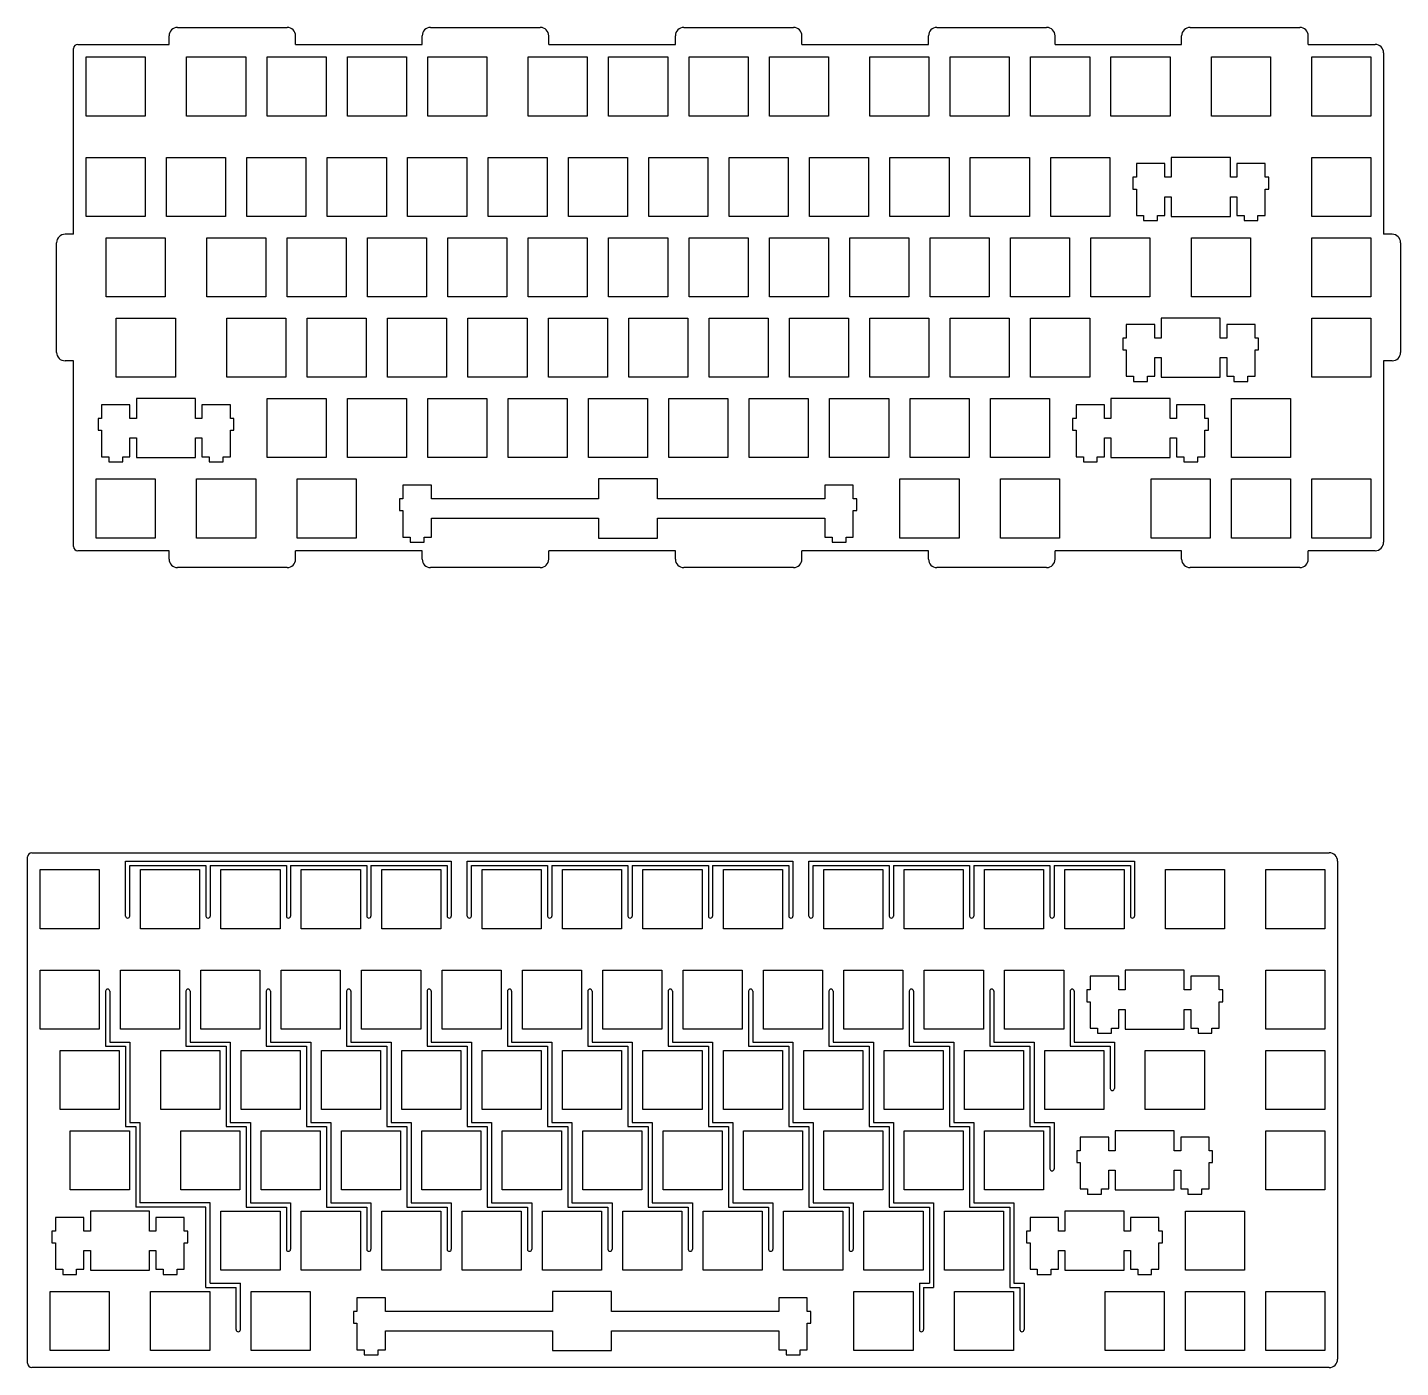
# Model space of a CAD drawing. Extents: x -11 to 315, y -411 to 109.
# Drawn here: x -10.7 to 314.7, y -411.2 to -93.6 of the extents above; entities that cross this region are included whole.
import ezdxf

# ---------------------------------------------------------------- set-up
doc = ezdxf.new("R2010")
doc.units = 0
doc.header["$MEASUREMENT"] = 0

msp = doc.modelspace()

# ---------------------------------------------------------------- linework, layer by layer
at = {"color": 0}
for p, q in [((24.86, -93.61), (50.86, -93.61)), ((84.86, -93.61), (110.86, -93.61)), ((144.86, -93.61), (170.86, -93.61)), ((204.86, -93.61), (230.86, -93.61)), ((264.86, -93.61), (290.86, -93.61)), ((1.22, -97.61), (22.86, -97.61)), ((52.86, -97.61), (82.86, -97.61)), ((112.86, -97.61), (142.86, -97.61)), ((172.86, -97.61), (202.86, -97.61)), ((232.86, -97.61), (262.86, -97.61)), ((292.86, -97.61), (308.73, -97.61)), ((0.22, -142.62), (0.22, -98.61)), ((3.22, -100.61), (17.22, -100.61)), ((3.22, -114.61), (3.22, -100.61)), ((17.22, -100.61), (17.22, -114.61)), ((27.04, -100.61), (41.03, -100.61)), ((27.04, -114.61), (27.04, -100.61)), ((41.03, -100.61), (41.03, -114.61)), ((46.09, -100.61), (60.08, -100.61)), ((46.09, -114.61), (46.09, -100.61)), ((60.08, -100.61), (60.08, -114.61)), ((65.14, -100.61), (79.13, -100.61)), ((65.14, -114.61), (65.14, -100.61)), ((79.13, -100.61), (79.13, -114.61)), ((84.19, -100.61), (98.18, -100.61)), ((84.19, -114.61), (84.19, -100.61)), ((98.18, -100.61), (98.18, -114.61)), ((108, -100.61), (122, -100.61)), ((108, -114.61), (108, -100.61)), ((122, -100.61), (122, -114.61)), ((127.05, -100.61), (141.05, -100.61)), ((127.05, -114.61), (127.05, -100.61)), ((141.05, -100.61), (141.05, -114.61)), ((146.1, -100.61), (160.1, -100.61)), ((146.1, -114.61), (146.1, -100.61)), ((160.1, -100.61), (160.1, -114.61)), ((165.15, -100.61), (179.15, -100.61)), ((165.15, -114.61), (165.15, -100.61)), ((179.15, -100.61), (179.15, -114.61)), ((188.96, -100.61), (202.96, -100.61)), ((188.96, -114.61), (188.96, -100.61)), ((202.96, -100.61), (202.96, -114.61)), ((208.01, -100.61), (222.01, -100.61)), ((208.01, -114.61), (208.01, -100.61)), ((222.01, -100.61), (222.01, -114.61)), ((227.06, -100.61), (241.06, -100.61)), ((227.06, -114.61), (227.06, -100.61)), ((241.06, -100.61), (241.06, -114.61)), ((246.11, -100.61), (260.11, -100.61)), ((246.11, -114.61), (246.11, -100.61)), ((260.11, -100.61), (260.11, -114.61)), ((269.92, -100.61), (283.92, -100.61)), ((269.92, -114.61), (269.92, -100.61)), ((283.92, -100.61), (283.92, -114.61)), ((293.73, -100.61), (307.73, -100.61)), ((293.73, -114.61), (293.73, -100.61)), ((307.73, -100.61), (307.73, -114.61)), ((310.73, -99.61), (310.73, -142.62)), ((17.22, -114.61), (3.22, -114.61)), ((41.03, -114.61), (27.04, -114.61)), ((60.08, -114.61), (46.09, -114.61)), ((79.13, -114.61), (65.14, -114.61)), ((98.18, -114.61), (84.19, -114.61)), ((122, -114.61), (108, -114.61)), ((141.05, -114.61), (127.05, -114.61)), ((160.1, -114.61), (146.1, -114.61)), ((179.15, -114.61), (165.15, -114.61)), ((202.96, -114.61), (188.96, -114.61)), ((222.01, -114.61), (208.01, -114.61)), ((241.06, -114.61), (227.06, -114.61)), ((260.11, -114.61), (246.11, -114.61)), ((283.92, -114.61), (269.92, -114.61)), ((307.73, -114.61), (293.73, -114.61)), ((3.22, -124.42), (17.22, -124.42)), ((3.22, -138.42), (3.22, -124.42)), ((17.22, -124.42), (17.22, -138.42)), ((22.27, -124.42), (36.27, -124.42)), ((22.27, -138.42), (22.27, -124.42)), ((36.27, -124.42), (36.27, -138.42)), ((41.32, -124.42), (55.32, -124.42)), ((41.32, -138.42), (41.32, -124.42)), ((55.32, -124.42), (55.32, -138.42)), ((60.37, -124.42), (74.37, -124.42)), ((60.37, -138.42), (60.37, -124.42)), ((74.37, -124.42), (74.37, -138.42)), ((79.42, -124.42), (93.42, -124.42)), ((79.42, -138.42), (79.42, -124.42)), ((93.42, -124.42), (93.42, -138.42)), ((98.47, -124.42), (112.47, -124.42)), ((98.47, -138.42), (98.47, -124.42)), ((112.47, -124.42), (112.47, -138.42)), ((117.52, -124.42), (131.52, -124.42)), ((117.52, -138.42), (117.52, -124.42)), ((131.52, -124.42), (131.52, -138.42)), ((136.57, -124.42), (150.57, -124.42)), ((136.57, -138.42), (136.57, -124.42)), ((150.57, -124.42), (150.57, -138.42)), ((155.62, -124.42), (169.62, -124.42)), ((155.62, -138.42), (155.62, -124.42)), ((169.62, -124.42), (169.62, -138.42)), ((174.67, -124.42), (188.67, -124.42)), ((174.67, -138.42), (174.67, -124.42)), ((188.67, -124.42), (188.67, -138.42)), ((193.72, -124.42), (207.72, -124.42)), ((193.72, -138.42), (193.72, -124.42)), ((207.72, -124.42), (207.72, -138.42)), ((212.77, -124.42), (226.77, -124.42)), ((212.77, -138.42), (212.77, -124.42)), ((226.77, -124.42), (226.77, -138.42)), ((231.82, -124.42), (245.82, -124.42)), ((231.82, -138.42), (231.82, -124.42)), ((245.82, -124.42), (245.82, -138.42)), ((258.87, -125.89), (252.12, -125.89)), ((252.12, -125.89), (252.12, -129.12)), ((258.87, -129.12), (258.87, -125.89)), ((260.4, -124.42), (260.4, -129.12)), ((274.4, -124.42), (260.4, -124.42)), ((274.4, -129.12), (274.4, -124.42)), ((282.67, -125.89), (275.92, -125.89)), ((275.92, -125.89), (275.92, -129.12)), ((282.67, -129.12), (282.67, -125.89)), ((293.73, -124.42), (307.73, -124.42)), ((293.73, -138.42), (293.73, -124.42)), ((307.73, -124.42), (307.73, -138.42)), ((252.12, -129.12), (251.3, -129.12)), ((251.3, -129.12), (251.3, -131.92)), ((260.4, -129.12), (258.87, -129.12)), ((275.92, -129.12), (274.4, -129.12)), ((283.5, -129.12), (282.67, -129.12)), ((283.5, -131.92), (283.5, -129.12)), ((251.3, -131.92), (252.12, -131.92)), ((252.12, -131.92), (252.12, -138.19)), ((282.67, -138.19), (282.67, -131.92)), ((282.67, -131.92), (283.5, -131.92)), ((258.87, -138.19), (258.87, -133.72)), ((258.87, -133.72), (260.4, -133.72)), ((260.4, -133.72), (260.4, -138.42)), ((274.4, -138.42), (274.4, -133.72)), ((274.4, -133.72), (275.92, -133.72)), ((275.92, -133.72), (275.92, -138.19)), ((17.22, -138.42), (3.22, -138.42)), ((36.27, -138.42), (22.27, -138.42)), ((55.32, -138.42), (41.32, -138.42)), ((74.37, -138.42), (60.37, -138.42)), ((93.42, -138.42), (79.42, -138.42)), ((112.47, -138.42), (98.47, -138.42)), ((131.52, -138.42), (117.52, -138.42)), ((150.57, -138.42), (136.57, -138.42)), ((169.62, -138.42), (155.62, -138.42)), ((188.67, -138.42), (174.67, -138.42)), ((207.72, -138.42), (193.72, -138.42)), ((226.77, -138.42), (212.77, -138.42)), ((245.82, -138.42), (231.82, -138.42)), ((252.12, -138.19), (253.85, -138.19)), ((253.85, -138.19), (253.85, -139.39)), ((253.85, -139.39), (257.15, -139.39)), ((257.15, -139.39), (257.15, -138.19)), ((257.15, -138.19), (258.87, -138.19)), ((260.4, -138.42), (274.4, -138.42)), ((275.92, -138.19), (277.65, -138.19)), ((277.65, -138.19), (277.65, -139.39)), ((277.65, -139.39), (280.95, -139.39)), ((280.95, -139.39), (280.95, -138.19)), ((280.95, -138.19), (282.67, -138.19)), ((307.73, -138.42), (293.73, -138.42)), ((-3.78, -170.62), (-3.78, -144.62)), ((7.99, -143.47), (21.98, -143.47)), ((7.99, -157.47), (7.99, -143.47)), ((21.98, -143.47), (21.98, -157.47)), ((31.8, -143.47), (45.8, -143.47)), ((31.8, -157.47), (31.8, -143.47)), ((45.8, -143.47), (45.8, -157.47)), ((50.85, -143.47), (64.85, -143.47)), ((50.85, -157.47), (50.85, -143.47)), ((64.85, -143.47), (64.85, -157.47)), ((69.9, -143.47), (83.9, -143.47)), ((69.9, -157.47), (69.9, -143.47)), ((83.9, -143.47), (83.9, -157.47)), ((88.95, -143.47), (102.95, -143.47)), ((88.95, -157.47), (88.95, -143.47)), ((102.95, -143.47), (102.95, -157.47)), ((108, -143.47), (122, -143.47)), ((108, -157.47), (108, -143.47)), ((122, -143.47), (122, -157.47)), ((127.05, -143.47), (141.05, -143.47)), ((127.05, -157.47), (127.05, -143.47)), ((141.05, -143.47), (141.05, -157.47)), ((146.1, -143.47), (160.1, -143.47)), ((146.1, -157.47), (146.1, -143.47)), ((160.1, -143.47), (160.1, -157.47)), ((165.15, -143.47), (179.15, -143.47)), ((165.15, -157.47), (165.15, -143.47)), ((179.15, -143.47), (179.15, -157.47)), ((184.2, -143.47), (198.2, -143.47)), ((184.2, -157.47), (184.2, -143.47)), ((198.2, -143.47), (198.2, -157.47)), ((203.25, -143.47), (217.25, -143.47)), ((203.25, -157.47), (203.25, -143.47)), ((217.25, -143.47), (217.25, -157.47)), ((222.3, -143.47), (236.3, -143.47)), ((222.3, -157.47), (222.3, -143.47)), ((236.3, -143.47), (236.3, -157.47)), ((241.35, -143.47), (255.35, -143.47)), ((241.35, -157.47), (241.35, -143.47)), ((255.35, -143.47), (255.35, -157.47)), ((265.16, -143.47), (279.16, -143.47)), ((265.16, -157.47), (265.16, -143.47)), ((279.16, -143.47), (279.16, -157.47)), ((293.73, -143.47), (307.73, -143.47)), ((293.73, -157.47), (293.73, -143.47)), ((307.73, -143.47), (307.73, -157.47)), ((314.73, -144.62), (314.73, -170.62)), ((21.98, -157.47), (7.99, -157.47)), ((45.8, -157.47), (31.8, -157.47)), ((64.85, -157.47), (50.85, -157.47)), ((83.9, -157.47), (69.9, -157.47)), ((102.95, -157.47), (88.95, -157.47)), ((122, -157.47), (108, -157.47)), ((141.05, -157.47), (127.05, -157.47)), ((160.1, -157.47), (146.1, -157.47)), ((179.15, -157.47), (165.15, -157.47)), ((198.2, -157.47), (184.2, -157.47)), ((217.25, -157.47), (203.25, -157.47)), ((236.3, -157.47), (222.3, -157.47)), ((255.35, -157.47), (241.35, -157.47)), ((279.16, -157.47), (265.16, -157.47)), ((307.73, -157.47), (293.73, -157.47)), ((10.36, -162.52), (24.37, -162.52)), ((10.36, -176.52), (10.36, -162.52)), ((24.37, -162.52), (24.37, -176.52)), ((36.56, -162.52), (50.56, -162.52)), ((36.56, -176.52), (36.56, -162.52)), ((50.56, -162.52), (50.56, -176.52)), ((55.61, -162.52), (69.61, -162.52)), ((55.61, -176.52), (55.61, -162.52)), ((69.61, -162.52), (69.61, -176.52)), ((74.66, -162.52), (88.66, -162.52)), ((74.66, -176.52), (74.66, -162.52)), ((88.66, -162.52), (88.66, -176.52)), ((93.71, -162.52), (107.71, -162.52)), ((93.71, -176.52), (93.71, -162.52)), ((107.71, -162.52), (107.71, -176.52)), ((112.76, -162.52), (126.76, -162.52)), ((112.76, -176.52), (112.76, -162.52)), ((126.76, -162.52), (126.76, -176.52)), ((131.81, -162.52), (145.81, -162.52)), ((131.81, -176.52), (131.81, -162.52)), ((145.81, -162.52), (145.81, -176.52)), ((150.86, -162.52), (164.86, -162.52)), ((150.86, -176.52), (150.86, -162.52)), ((164.86, -162.52), (164.86, -176.52)), ((169.91, -162.52), (183.91, -162.52)), ((169.91, -176.52), (169.91, -162.52)), ((183.91, -162.52), (183.91, -176.52)), ((188.96, -162.52), (202.96, -162.52)), ((188.96, -176.52), (188.96, -162.52)), ((202.96, -162.52), (202.96, -176.52)), ((208.01, -162.52), (222.01, -162.52)), ((208.01, -176.52), (208.01, -162.52)), ((222.01, -162.52), (222.01, -176.52)), ((227.06, -162.52), (241.06, -162.52)), ((227.06, -176.52), (227.06, -162.52)), ((241.06, -162.52), (241.06, -176.52)), ((258.01, -162.52), (258.01, -167.22)), ((272.02, -162.52), (258.01, -162.52)), ((272.02, -167.22), (272.02, -162.52)), ((293.73, -162.52), (307.73, -162.52)), ((293.73, -176.52), (293.73, -162.52)), ((307.73, -162.52), (307.73, -176.52)), ((256.49, -163.99), (249.74, -163.99)), ((249.74, -163.99), (249.74, -167.22)), ((256.49, -167.22), (256.49, -163.99)), ((280.29, -163.99), (273.54, -163.99)), ((273.54, -163.99), (273.54, -167.22)), ((280.29, -167.22), (280.29, -163.99)), ((249.74, -167.22), (248.92, -167.22)), ((248.92, -167.22), (248.92, -170.02)), ((258.01, -167.22), (256.49, -167.22)), ((273.54, -167.22), (272.02, -167.22)), ((281.11, -167.22), (280.29, -167.22)), ((281.11, -170.02), (281.11, -167.22)), ((248.92, -170.02), (249.74, -170.02)), ((249.74, -170.02), (249.74, -176.29)), ((256.49, -176.29), (256.49, -171.82)), ((256.49, -171.82), (258.01, -171.82)), ((258.01, -171.82), (258.01, -176.52)), ((272.02, -176.52), (272.02, -171.82)), ((272.02, -171.82), (273.54, -171.82)), ((273.54, -171.82), (273.54, -176.29)), ((280.29, -176.29), (280.29, -170.02)), ((280.29, -170.02), (281.11, -170.02)), ((0.22, -216.62), (0.22, -172.62)), ((310.73, -172.62), (310.73, -215.62)), ((24.37, -176.52), (10.36, -176.52)), ((50.56, -176.52), (36.56, -176.52)), ((69.61, -176.52), (55.61, -176.52)), ((88.66, -176.52), (74.66, -176.52)), ((107.71, -176.52), (93.71, -176.52)), ((126.76, -176.52), (112.76, -176.52)), ((145.81, -176.52), (131.81, -176.52)), ((164.86, -176.52), (150.86, -176.52)), ((183.91, -176.52), (169.91, -176.52)), ((202.96, -176.52), (188.96, -176.52)), ((222.01, -176.52), (208.01, -176.52)), ((241.06, -176.52), (227.06, -176.52)), ((249.74, -176.29), (251.46, -176.29)), ((251.46, -176.29), (251.46, -177.49)), ((251.46, -177.49), (254.76, -177.49)), ((254.76, -177.49), (254.76, -176.29)), ((254.76, -176.29), (256.49, -176.29)), ((258.01, -176.52), (272.02, -176.52)), ((273.54, -176.29), (275.26, -176.29)), ((275.26, -176.29), (275.26, -177.49)), ((275.26, -177.49), (278.57, -177.49)), ((278.57, -177.49), (278.57, -176.29)), ((278.57, -176.29), (280.29, -176.29)), ((307.73, -176.52), (293.73, -176.52)), ((15.13, -181.57), (15.13, -186.27)), ((29.13, -181.57), (15.13, -181.57)), ((29.13, -186.27), (29.13, -181.57)), ((46.09, -181.57), (60.08, -181.57)), ((46.09, -195.57), (46.09, -181.57)), ((60.08, -181.57), (60.08, -195.57)), ((65.14, -181.57), (79.13, -181.57)), ((65.14, -195.57), (65.14, -181.57)), ((79.13, -181.57), (79.13, -195.57)), ((84.19, -181.57), (98.18, -181.57)), ((84.19, -195.57), (84.19, -181.57)), ((98.18, -181.57), (98.18, -195.57)), ((103.23, -181.57), (117.23, -181.57)), ((103.23, -195.57), (103.23, -181.57)), ((117.23, -181.57), (117.23, -195.57)), ((122.28, -181.57), (136.28, -181.57)), ((122.28, -195.57), (122.28, -181.57)), ((136.28, -181.57), (136.28, -195.57)), ((141.33, -181.57), (155.33, -181.57)), ((141.33, -195.57), (141.33, -181.57)), ((155.33, -181.57), (155.33, -195.57)), ((160.38, -181.57), (174.38, -181.57)), ((160.38, -195.57), (160.38, -181.57)), ((174.38, -181.57), (174.38, -195.57)), ((179.43, -181.57), (193.43, -181.57)), ((179.43, -195.57), (179.43, -181.57)), ((193.43, -181.57), (193.43, -195.57)), ((198.48, -181.57), (212.48, -181.57)), ((198.48, -195.57), (198.48, -181.57)), ((212.48, -181.57), (212.48, -195.57)), ((217.53, -181.57), (231.53, -181.57)), ((217.53, -195.57), (217.53, -181.57)), ((231.53, -181.57), (231.53, -195.57)), ((246.11, -181.57), (246.11, -186.27)), ((260.11, -181.57), (246.11, -181.57)), ((260.11, -186.27), (260.11, -181.57)), ((274.68, -181.57), (288.68, -181.57)), ((274.68, -195.57), (274.68, -181.57)), ((288.68, -181.57), (288.68, -195.57)), ((13.6, -183.04), (6.85, -183.04)), ((6.85, -183.04), (6.85, -186.27)), ((13.6, -186.27), (13.6, -183.04)), ((37.4, -183.04), (30.65, -183.04)), ((30.65, -183.04), (30.65, -186.27)), ((37.4, -186.27), (37.4, -183.04)), ((244.58, -183.04), (237.83, -183.04)), ((237.83, -183.04), (237.83, -186.27)), ((244.58, -186.27), (244.58, -183.04)), ((268.38, -183.04), (261.63, -183.04)), ((261.63, -183.04), (261.63, -186.27)), ((268.38, -186.27), (268.38, -183.04)), ((6.85, -186.27), (6.03, -186.27)), ((6.03, -186.27), (6.03, -189.07)), ((15.13, -186.27), (13.6, -186.27)), ((30.65, -186.27), (29.13, -186.27)), ((38.23, -186.27), (37.4, -186.27)), ((38.23, -189.07), (38.23, -186.27)), ((237.83, -186.27), (237.01, -186.27)), ((237.01, -186.27), (237.01, -189.07)), ((246.11, -186.27), (244.58, -186.27)), ((261.63, -186.27), (260.11, -186.27)), ((269.21, -186.27), (268.38, -186.27)), ((269.21, -189.07), (269.21, -186.27)), ((6.03, -189.07), (6.85, -189.07)), ((6.85, -189.07), (6.85, -195.34)), ((13.6, -195.34), (13.6, -190.87)), ((13.6, -190.87), (15.13, -190.87)), ((15.13, -190.87), (15.13, -195.57)), ((29.13, -195.57), (29.13, -190.87)), ((29.13, -190.87), (30.65, -190.87)), ((30.65, -190.87), (30.65, -195.34)), ((37.4, -195.34), (37.4, -189.07)), ((37.4, -189.07), (38.23, -189.07)), ((237.01, -189.07), (237.83, -189.07)), ((237.83, -189.07), (237.83, -195.34)), ((244.58, -195.34), (244.58, -190.87)), ((244.58, -190.87), (246.11, -190.87)), ((246.11, -190.87), (246.11, -195.57)), ((260.11, -195.57), (260.11, -190.87)), ((260.11, -190.87), (261.63, -190.87)), ((261.63, -190.87), (261.63, -195.34)), ((268.38, -195.34), (268.38, -189.07)), ((268.38, -189.07), (269.21, -189.07)), ((6.85, -195.34), (8.58, -195.34)), ((8.58, -195.34), (8.58, -196.54)), ((8.58, -196.54), (11.88, -196.54)), ((11.88, -196.54), (11.88, -195.34)), ((11.88, -195.34), (13.6, -195.34)), ((15.13, -195.57), (29.13, -195.57)), ((30.65, -195.34), (32.38, -195.34)), ((32.38, -195.34), (32.38, -196.54)), ((32.38, -196.54), (35.68, -196.54)), ((35.68, -196.54), (35.68, -195.34)), ((35.68, -195.34), (37.4, -195.34)), ((60.08, -195.57), (46.09, -195.57)), ((79.13, -195.57), (65.14, -195.57)), ((98.18, -195.57), (84.19, -195.57)), ((117.23, -195.57), (103.23, -195.57)), ((136.28, -195.57), (122.28, -195.57)), ((155.33, -195.57), (141.33, -195.57)), ((174.38, -195.57), (160.38, -195.57)), ((193.43, -195.57), (179.43, -195.57)), ((212.48, -195.57), (198.48, -195.57)), ((231.53, -195.57), (217.53, -195.57)), ((237.83, -195.34), (239.56, -195.34)), ((239.56, -195.34), (239.56, -196.54)), ((239.56, -196.54), (242.86, -196.54)), ((242.86, -196.54), (242.86, -195.34)), ((242.86, -195.34), (244.58, -195.34)), ((246.11, -195.57), (260.11, -195.57)), ((261.63, -195.34), (263.36, -195.34)), ((263.36, -195.34), (263.36, -196.54)), ((263.36, -196.54), (266.66, -196.54)), ((266.66, -196.54), (266.66, -195.34)), ((266.66, -195.34), (268.38, -195.34)), ((288.68, -195.57), (274.68, -195.57)), ((5.6, -200.62), (19.6, -200.62)), ((5.6, -214.62), (5.6, -200.62)), ((19.6, -200.62), (19.6, -214.62)), ((29.41, -200.62), (43.42, -200.62)), ((29.41, -214.62), (29.41, -200.62)), ((43.42, -200.62), (43.42, -214.62)), ((53.23, -200.62), (67.23, -200.62)), ((53.23, -214.62), (53.23, -200.62)), ((67.23, -200.62), (67.23, -214.62)), ((124.66, -200.62), (124.66, -205.32)), ((138.67, -200.62), (124.66, -200.62)), ((138.67, -205.32), (138.67, -200.62)), ((196.1, -200.62), (210.1, -200.62)), ((196.1, -214.62), (196.1, -200.62)), ((210.1, -200.62), (210.1, -214.62)), ((219.91, -200.62), (233.92, -200.62)), ((219.91, -214.62), (219.91, -200.62)), ((233.92, -200.62), (233.92, -214.62)), ((255.63, -200.62), (269.63, -200.62)), ((255.63, -214.62), (255.63, -200.62)), ((269.63, -200.62), (269.63, -214.62)), ((274.68, -200.62), (288.68, -200.62)), ((274.68, -214.62), (274.68, -200.62)), ((288.68, -200.62), (288.68, -214.62)), ((293.73, -200.62), (307.73, -200.62)), ((293.73, -214.62), (293.73, -200.62)), ((307.73, -200.62), (307.73, -214.62)), ((85.04, -202.09), (78.29, -202.09)), ((78.29, -202.09), (78.29, -205.32)), ((85.04, -205.32), (85.04, -202.09)), ((185.04, -202.09), (178.29, -202.09)), ((178.29, -202.09), (178.29, -205.32)), ((185.04, -205.32), (185.04, -202.09)), ((78.29, -205.32), (77.47, -205.32)), ((77.47, -205.32), (77.47, -208.12)), ((77.47, -208.12), (78.29, -208.12)), ((78.29, -208.12), (78.29, -214.39)), ((124.66, -205.32), (85.04, -205.32)), ((178.29, -205.32), (138.67, -205.32)), ((185.86, -205.32), (185.04, -205.32)), ((185.04, -214.39), (185.04, -208.12)), ((185.04, -208.12), (185.86, -208.12)), ((185.86, -208.12), (185.86, -205.32)), ((85.04, -214.39), (85.04, -209.92)), ((85.04, -209.92), (124.66, -209.92)), ((124.66, -209.92), (124.66, -214.62)), ((138.67, -214.62), (138.67, -209.92)), ((138.67, -209.92), (178.29, -209.92)), ((178.29, -209.92), (178.29, -214.39)), ((19.6, -214.62), (5.6, -214.62)), ((43.42, -214.62), (29.41, -214.62)), ((67.23, -214.62), (53.23, -214.62)), ((78.29, -214.39), (80.01, -214.39)), ((80.01, -214.39), (80.01, -215.59)), ((83.32, -215.59), (83.32, -214.39)), ((83.32, -214.39), (85.04, -214.39)), ((124.66, -214.62), (138.67, -214.62)), ((178.29, -214.39), (180.01, -214.39)), ((180.01, -214.39), (180.01, -215.59)), ((183.32, -215.59), (183.32, -214.39)), ((183.32, -214.39), (185.04, -214.39)), ((210.1, -214.62), (196.1, -214.62)), ((233.92, -214.62), (219.91, -214.62)), ((269.63, -214.62), (255.63, -214.62)), ((288.68, -214.62), (274.68, -214.62)), ((307.73, -214.62), (293.73, -214.62)), ((22.86, -217.62), (1.22, -217.62)), ((82.86, -217.62), (52.86, -217.62)), ((80.01, -215.59), (83.32, -215.59)), ((142.86, -217.62), (112.86, -217.62)), ((202.86, -217.62), (172.86, -217.62)), ((180.01, -215.59), (183.32, -215.59)), ((262.86, -217.62), (232.86, -217.62)), ((308.73, -217.62), (292.86, -217.62)), ((50.86, -221.62), (24.86, -221.62)), ((110.86, -221.62), (84.86, -221.62)), ((170.86, -221.62), (144.86, -221.62)), ((230.86, -221.62), (204.86, -221.62)), ((290.86, -221.62), (264.86, -221.62)), ((-9.69, -289.22), (297.82, -289.22)), ((-10.69, -410.23), (-10.69, -290.22)), ((12.57, -291.22), (89.77, -291.22)), ((12.57, -304.22), (12.57, -291.22)), ((13.57, -292.22), (31.62, -292.22)), ((13.57, -304.22), (13.57, -292.22)), ((31.62, -292.22), (31.62, -304.22)), ((32.62, -292.22), (50.67, -292.22)), ((32.62, -292.22), (32.62, -304.22)), ((50.67, -292.22), (50.67, -304.22)), ((51.67, -292.22), (69.72, -292.22)), ((51.67, -292.22), (51.67, -304.22)), ((69.72, -292.22), (69.72, -304.22)), ((70.72, -292.22), (88.77, -292.22)), ((70.72, -292.22), (70.72, -304.22)), ((88.77, -292.22), (88.77, -304.22)), ((89.77, -291.22), (89.77, -304.22)), ((93.54, -291.22), (170.74, -291.22)), ((93.54, -304.22), (93.54, -291.22)), ((94.54, -292.22), (112.59, -292.22)), ((94.54, -304.22), (94.54, -292.22)), ((112.59, -292.22), (112.59, -304.22)), ((113.59, -292.22), (131.64, -292.22)), ((113.59, -292.22), (113.59, -304.22)), ((131.64, -292.22), (131.64, -304.22)), ((132.64, -292.22), (150.69, -292.22)), ((132.64, -292.22), (132.64, -304.22)), ((150.69, -292.22), (150.69, -304.22)), ((151.69, -292.22), (169.74, -292.22)), ((151.69, -292.22), (151.69, -304.22)), ((169.74, -292.22), (169.74, -304.22)), ((170.74, -291.22), (170.74, -304.22)), ((174.5, -291.22), (251.7, -291.22)), ((174.5, -304.22), (174.5, -291.22)), ((175.5, -292.22), (193.55, -292.22)), ((175.5, -304.22), (175.5, -292.22)), ((193.55, -292.22), (193.55, -304.22)), ((194.55, -292.22), (212.6, -292.22)), ((194.55, -292.22), (194.55, -304.22)), ((212.6, -292.22), (212.6, -304.22)), ((213.6, -292.22), (231.65, -292.22)), ((213.6, -292.22), (213.6, -304.22)), ((231.65, -292.22), (231.65, -304.22)), ((232.65, -292.22), (250.7, -292.22)), ((232.65, -292.22), (232.65, -304.22)), ((250.7, -292.22), (250.7, -304.22)), ((251.7, -291.22), (251.7, -304.22)), ((299.82, -291.22), (299.82, -409.23)), ((-7.69, -293.22), (6.31, -293.22)), ((-7.69, -307.22), (-7.69, -293.22)), ((6.31, -293.22), (6.31, -307.22)), ((16.12, -293.22), (30.12, -293.22)), ((16.12, -307.22), (16.12, -293.22)), ((30.12, -293.22), (30.12, -307.22)), ((35.17, -293.22), (49.17, -293.22)), ((35.17, -307.22), (35.17, -293.22)), ((49.17, -293.22), (49.17, -307.22)), ((54.22, -293.22), (68.22, -293.22)), ((54.22, -307.22), (54.22, -293.22)), ((68.22, -293.22), (68.22, -307.22)), ((73.27, -293.22), (87.27, -293.22)), ((73.27, -307.22), (73.27, -293.22)), ((87.27, -293.22), (87.27, -307.22)), ((97.09, -293.22), (111.09, -293.22)), ((97.09, -307.22), (97.09, -293.22)), ((111.09, -293.22), (111.09, -307.22)), ((116.14, -293.22), (130.14, -293.22)), ((116.14, -307.22), (116.14, -293.22)), ((130.14, -293.22), (130.14, -307.22)), ((135.19, -293.22), (149.19, -293.22)), ((135.19, -307.22), (135.19, -293.22)), ((149.19, -293.22), (149.19, -307.22)), ((154.24, -293.22), (168.24, -293.22)), ((154.24, -307.22), (154.24, -293.22)), ((168.24, -293.22), (168.24, -307.22)), ((178.05, -293.22), (192.05, -293.22)), ((178.05, -307.22), (178.05, -293.22)), ((192.05, -293.22), (192.05, -307.22)), ((197.1, -293.22), (211.1, -293.22)), ((197.1, -307.22), (197.1, -293.22)), ((211.1, -293.22), (211.1, -307.22)), ((216.15, -293.22), (230.15, -293.22)), ((216.15, -307.22), (216.15, -293.22)), ((230.15, -293.22), (230.15, -307.22)), ((235.2, -293.22), (249.2, -293.22)), ((235.2, -307.22), (235.2, -293.22)), ((249.2, -293.22), (249.2, -307.22)), ((259.01, -293.22), (273.01, -293.22)), ((259.01, -307.22), (259.01, -293.22)), ((273.01, -293.22), (273.01, -307.22)), ((282.82, -293.22), (296.82, -293.22)), ((282.82, -307.22), (282.82, -293.22)), ((296.82, -293.22), (296.82, -307.22)), ((6.31, -307.22), (-7.69, -307.22)), ((30.12, -307.22), (16.12, -307.22)), ((49.17, -307.22), (35.17, -307.22)), ((68.22, -307.22), (54.22, -307.22)), ((87.27, -307.22), (73.27, -307.22)), ((111.09, -307.22), (97.09, -307.22)), ((130.14, -307.22), (116.14, -307.22)), ((149.19, -307.22), (135.19, -307.22)), ((168.24, -307.22), (154.24, -307.22)), ((192.05, -307.22), (178.05, -307.22)), ((211.1, -307.22), (197.1, -307.22)), ((230.15, -307.22), (216.15, -307.22)), ((249.2, -307.22), (235.2, -307.22)), ((273.01, -307.22), (259.01, -307.22)), ((296.82, -307.22), (282.82, -307.22)), ((-7.69, -317.03), (6.31, -317.03)), ((-7.69, -331.03), (-7.69, -317.03)), ((6.31, -317.03), (6.31, -331.03)), ((11.36, -317.03), (25.36, -317.03)), ((11.36, -331.03), (11.36, -317.03)), ((25.36, -317.03), (25.36, -331.03)), ((30.41, -317.03), (44.41, -317.03)), ((30.41, -331.03), (30.41, -317.03)), ((44.41, -317.03), (44.41, -331.03)), ((49.46, -317.03), (63.46, -317.03)), ((49.46, -331.03), (49.46, -317.03)), ((63.46, -317.03), (63.46, -331.03)), ((68.51, -317.03), (82.51, -317.03)), ((68.51, -331.03), (68.51, -317.03)), ((82.51, -317.03), (82.51, -331.03)), ((87.56, -317.03), (101.56, -317.03)), ((87.56, -331.03), (87.56, -317.03)), ((101.56, -317.03), (101.56, -331.03)), ((106.61, -317.03), (120.61, -317.03)), ((106.61, -331.03), (106.61, -317.03)), ((120.61, -317.03), (120.61, -331.03)), ((125.66, -317.03), (139.66, -317.03)), ((125.66, -331.03), (125.66, -317.03)), ((139.66, -317.03), (139.66, -331.03)), ((144.71, -317.03), (158.71, -317.03)), ((144.71, -331.03), (144.71, -317.03)), ((158.71, -317.03), (158.71, -331.03)), ((163.76, -317.03), (177.76, -317.03)), ((163.76, -331.03), (163.76, -317.03)), ((177.76, -317.03), (177.76, -331.03)), ((182.81, -317.03), (196.81, -317.03)), ((182.81, -331.03), (182.81, -317.03)), ((196.81, -317.03), (196.81, -331.03)), ((201.86, -317.03), (215.86, -317.03)), ((201.86, -331.03), (201.86, -317.03)), ((215.86, -317.03), (215.86, -331.03)), ((220.91, -317.03), (234.91, -317.03)), ((220.91, -331.03), (220.91, -317.03)), ((234.91, -317.03), (234.91, -331.03)), ((247.96, -318.5), (241.21, -318.5)), ((241.21, -318.5), (241.21, -321.73)), ((247.96, -321.73), (247.96, -318.5)), ((249.49, -317.03), (249.49, -321.73)), ((263.49, -317.03), (249.49, -317.03)), ((263.49, -321.73), (263.49, -317.03)), ((271.76, -318.5), (265.01, -318.5)), ((265.01, -318.5), (265.01, -321.73)), ((271.76, -321.73), (271.76, -318.5)), ((282.82, -317.03), (296.82, -317.03)), ((282.82, -331.03), (282.82, -317.03)), ((296.82, -317.03), (296.82, -331.03)), ((7.81, -322.03), (7.81, -335.08)), ((8.81, -322.03), (8.81, -334.08)), ((26.86, -322.03), (26.86, -335.08)), ((27.86, -322.03), (27.86, -334.08)), ((45.91, -322.03), (45.91, -335.08)), ((46.91, -322.03), (46.91, -334.08)), ((64.96, -322.03), (64.96, -335.08)), ((65.96, -322.03), (65.96, -334.08)), ((84.01, -322.03), (84.01, -335.08)), ((85.01, -322.03), (85.01, -334.08)), ((103.06, -322.03), (103.06, -335.08)), ((104.06, -322.03), (104.06, -334.08)), ((122.11, -322.03), (122.11, -335.08)), ((123.11, -322.03), (123.11, -334.08)), ((141.16, -322.03), (141.16, -335.08)), ((142.16, -322.03), (142.16, -334.08)), ((160.21, -322.03), (160.21, -335.08)), ((161.21, -322.03), (161.21, -334.08)), ((179.26, -322.03), (179.26, -335.08)), ((180.26, -322.03), (180.26, -334.08)), ((198.31, -322.03), (198.31, -335.08)), ((199.31, -322.03), (199.31, -334.08)), ((217.36, -322.03), (217.36, -335.08)), ((218.36, -322.03), (218.36, -334.08)), ((236.41, -322.03), (236.41, -335.08)), ((237.41, -322.03), (237.41, -334.08)), ((241.21, -321.73), (240.39, -321.73)), ((240.39, -321.73), (240.39, -324.53)), ((249.49, -321.73), (247.96, -321.73)), ((265.01, -321.73), (263.49, -321.73)), ((272.59, -321.73), (271.76, -321.73)), ((272.59, -324.53), (272.59, -321.73)), ((240.39, -324.53), (241.21, -324.53)), ((241.21, -324.53), (241.21, -330.8)), ((271.76, -330.8), (271.76, -324.53)), ((271.76, -324.53), (272.59, -324.53)), ((247.96, -330.8), (247.96, -326.33)), ((247.96, -326.33), (249.49, -326.33)), ((249.49, -326.33), (249.49, -331.03)), ((263.49, -331.03), (263.49, -326.33)), ((263.49, -326.33), (265.01, -326.33)), ((265.01, -326.33), (265.01, -330.8)), ((6.31, -331.03), (-7.69, -331.03)), ((25.36, -331.03), (11.36, -331.03)), ((44.41, -331.03), (30.41, -331.03)), ((63.46, -331.03), (49.46, -331.03)), ((82.51, -331.03), (68.51, -331.03)), ((101.56, -331.03), (87.56, -331.03)), ((120.61, -331.03), (106.61, -331.03)), ((139.66, -331.03), (125.66, -331.03)), ((158.71, -331.03), (144.71, -331.03)), ((177.76, -331.03), (163.76, -331.03)), ((196.81, -331.03), (182.81, -331.03)), ((215.86, -331.03), (201.86, -331.03)), ((234.91, -331.03), (220.91, -331.03)), ((241.21, -330.8), (242.94, -330.8)), ((242.94, -330.8), (242.94, -332)), ((246.24, -332), (246.24, -330.8)), ((246.24, -330.8), (247.96, -330.8)), ((249.49, -331.03), (263.49, -331.03)), ((265.01, -330.8), (266.74, -330.8)), ((266.74, -330.8), (266.74, -332)), ((270.04, -332), (270.04, -330.8)), ((270.04, -330.8), (271.76, -330.8)), ((296.82, -331.03), (282.82, -331.03)), ((7.81, -335.08), (12.57, -335.08)), ((8.81, -334.08), (13.57, -334.08)), ((12.57, -335.08), (12.57, -354.13)), ((13.57, -334.08), (13.57, -353.13)), ((26.86, -335.08), (36.39, -335.08)), ((27.86, -334.08), (37.39, -334.08)), ((36.39, -335.08), (36.39, -354.13)), ((37.39, -334.08), (37.39, -353.13)), ((45.91, -335.08), (55.44, -335.08)), ((46.91, -334.08), (56.44, -334.08)), ((55.44, -335.08), (55.44, -354.13)), ((56.44, -334.08), (56.44, -353.13)), ((64.96, -335.08), (74.49, -335.08)), ((65.96, -334.08), (75.49, -334.08)), ((74.49, -335.08), (74.49, -354.13)), ((75.49, -334.08), (75.49, -353.13)), ((84.01, -335.08), (93.54, -335.08)), ((85.01, -334.08), (94.54, -334.08)), ((93.54, -335.08), (93.54, -354.13)), ((94.54, -334.08), (94.54, -353.13)), ((103.06, -335.08), (112.59, -335.08)), ((104.06, -334.08), (113.59, -334.08)), ((112.59, -335.08), (112.59, -354.13)), ((113.59, -334.08), (113.59, -353.13)), ((122.11, -335.08), (131.64, -335.08)), ((123.11, -334.08), (132.64, -334.08)), ((131.64, -335.08), (131.64, -354.13)), ((132.64, -334.08), (132.64, -353.13)), ((141.16, -335.08), (150.69, -335.08)), ((142.16, -334.08), (151.69, -334.08)), ((150.69, -335.08), (150.69, -354.13)), ((151.69, -334.08), (151.69, -353.13)), ((160.21, -335.08), (169.74, -335.08)), ((161.21, -334.08), (170.74, -334.08)), ((169.74, -335.08), (169.74, -354.13)), ((170.74, -334.08), (170.74, -353.13)), ((179.26, -335.08), (188.79, -335.08)), ((180.26, -334.08), (189.79, -334.08)), ((188.79, -335.08), (188.79, -354.13)), ((189.79, -334.08), (189.79, -353.13)), ((198.31, -335.08), (207.84, -335.08)), ((199.31, -334.08), (208.84, -334.08)), ((207.84, -335.08), (207.84, -354.13)), ((208.84, -334.08), (208.84, -353.13)), ((217.36, -335.08), (226.89, -335.08)), ((218.36, -334.08), (227.89, -334.08)), ((226.89, -335.08), (226.89, -354.13)), ((227.89, -334.08), (227.89, -353.13)), ((236.41, -335.08), (245.94, -335.08)), ((237.41, -334.08), (246.94, -334.08)), ((242.94, -332), (246.24, -332)), ((245.94, -335.08), (245.94, -345.08)), ((246.94, -334.08), (246.94, -345.08)), ((266.74, -332), (270.04, -332)), ((-2.93, -336.08), (11.07, -336.08)), ((-2.93, -350.08), (-2.93, -336.08)), ((11.07, -336.08), (11.07, -350.08)), ((20.89, -336.08), (34.89, -336.08)), ((20.89, -350.08), (20.89, -336.08)), ((34.89, -336.08), (34.89, -350.08)), ((39.94, -336.08), (53.94, -336.08)), ((39.94, -350.08), (39.94, -336.08)), ((53.94, -336.08), (53.94, -350.08)), ((58.99, -336.08), (72.99, -336.08)), ((58.99, -350.08), (58.99, -336.08)), ((72.99, -336.08), (72.99, -350.08)), ((78.04, -336.08), (92.04, -336.08)), ((78.04, -350.08), (78.04, -336.08)), ((92.04, -336.08), (92.04, -350.08)), ((97.09, -336.08), (111.09, -336.08)), ((97.09, -350.08), (97.09, -336.08)), ((111.09, -336.08), (111.09, -350.08)), ((116.14, -336.08), (130.14, -336.08)), ((116.14, -350.08), (116.14, -336.08)), ((130.14, -336.08), (130.14, -350.08)), ((135.19, -336.08), (149.19, -336.08)), ((135.19, -350.08), (135.19, -336.08)), ((149.19, -336.08), (149.19, -350.08)), ((154.24, -336.08), (168.24, -336.08)), ((154.24, -350.08), (154.24, -336.08)), ((168.24, -336.08), (168.24, -350.08)), ((173.29, -336.08), (187.29, -336.08)), ((173.29, -350.08), (173.29, -336.08)), ((187.29, -336.08), (187.29, -350.08)), ((192.34, -336.08), (206.34, -336.08)), ((192.34, -350.08), (192.34, -336.08)), ((206.34, -336.08), (206.34, -350.08)), ((211.39, -336.08), (225.39, -336.08)), ((211.39, -350.08), (211.39, -336.08)), ((225.39, -336.08), (225.39, -350.08)), ((230.44, -336.08), (244.44, -336.08)), ((230.44, -350.08), (230.44, -336.08)), ((244.44, -336.08), (244.44, -350.08)), ((254.25, -336.08), (268.25, -336.08)), ((254.25, -350.08), (254.25, -336.08)), ((268.25, -336.08), (268.25, -350.08)), ((282.82, -336.08), (296.82, -336.08)), ((282.82, -350.08), (282.82, -336.08)), ((296.82, -336.08), (296.82, -350.08)), ((11.07, -350.08), (-2.93, -350.08)), ((34.89, -350.08), (20.89, -350.08)), ((53.94, -350.08), (39.94, -350.08)), ((72.99, -350.08), (58.99, -350.08)), ((92.04, -350.08), (78.04, -350.08)), ((111.09, -350.08), (97.09, -350.08)), ((130.14, -350.08), (116.14, -350.08)), ((149.19, -350.08), (135.19, -350.08)), ((168.24, -350.08), (154.24, -350.08)), ((187.29, -350.08), (173.29, -350.08)), ((206.34, -350.08), (192.34, -350.08)), ((225.39, -350.08), (211.39, -350.08)), ((244.44, -350.08), (230.44, -350.08)), ((268.25, -350.08), (254.25, -350.08)), ((296.82, -350.08), (282.82, -350.08)), ((12.57, -354.13), (14.96, -354.13)), ((13.57, -353.13), (15.96, -353.13)), ((14.96, -354.13), (14.96, -373.18)), ((15.96, -353.13), (15.96, -372.18)), ((36.39, -354.13), (41.15, -354.13)), ((37.39, -353.13), (42.15, -353.13)), ((41.15, -354.13), (41.15, -373.18)), ((42.15, -353.13), (42.15, -372.18)), ((55.44, -354.13), (60.2, -354.13)), ((56.44, -353.13), (61.2, -353.13)), ((60.2, -354.13), (60.2, -373.18)), ((61.2, -353.13), (61.2, -372.18)), ((74.49, -354.13), (79.25, -354.13)), ((75.49, -353.13), (80.25, -353.13)), ((79.25, -354.13), (79.25, -373.18)), ((80.25, -353.13), (80.25, -372.18)), ((93.54, -354.13), (98.3, -354.13)), ((94.54, -353.13), (99.3, -353.13)), ((98.3, -354.13), (98.3, -373.18)), ((99.3, -353.13), (99.3, -372.18)), ((112.59, -354.13), (117.35, -354.13)), ((113.59, -353.13), (118.35, -353.13)), ((117.35, -354.13), (117.35, -373.18)), ((118.35, -353.13), (118.35, -372.18)), ((131.64, -354.13), (136.4, -354.13)), ((132.64, -353.13), (137.4, -353.13)), ((136.4, -354.13), (136.4, -373.18)), ((137.4, -353.13), (137.4, -372.18)), ((150.69, -354.13), (155.45, -354.13)), ((151.69, -353.13), (156.45, -353.13)), ((155.45, -354.13), (155.45, -373.18)), ((156.45, -353.13), (156.45, -372.18)), ((169.74, -354.13), (174.5, -354.13)), ((170.74, -353.13), (175.5, -353.13)), ((174.5, -354.13), (174.5, -373.18)), ((175.5, -353.13), (175.5, -372.18)), ((188.79, -354.13), (193.55, -354.13)), ((189.79, -353.13), (194.55, -353.13)), ((193.55, -354.13), (193.55, -373.18)), ((194.55, -353.13), (194.55, -372.18)), ((207.84, -354.13), (212.6, -354.13)), ((208.84, -353.13), (213.6, -353.13)), ((212.6, -354.13), (212.6, -373.18)), ((213.6, -353.13), (213.6, -372.18)), ((226.89, -354.13), (231.65, -354.13)), ((227.89, -353.13), (232.65, -353.13)), ((231.65, -354.13), (231.65, -364.13)), ((232.65, -353.13), (232.65, -364.13)), ((-0.55, -355.13), (13.46, -355.13)), ((-0.55, -369.13), (-0.55, -355.13)), ((13.46, -355.13), (13.46, -369.13)), ((25.65, -355.13), (39.65, -355.13)), ((25.65, -369.13), (25.65, -355.13)), ((39.65, -355.13), (39.65, -369.13)), ((44.7, -355.13), (58.7, -355.13)), ((44.7, -369.13), (44.7, -355.13)), ((58.7, -355.13), (58.7, -369.13)), ((63.75, -355.13), (77.75, -355.13)), ((63.75, -369.13), (63.75, -355.13)), ((77.75, -355.13), (77.75, -369.13)), ((82.8, -355.13), (96.8, -355.13)), ((82.8, -369.13), (82.8, -355.13)), ((96.8, -355.13), (96.8, -369.13)), ((101.85, -355.13), (115.85, -355.13)), ((101.85, -369.13), (101.85, -355.13)), ((115.85, -355.13), (115.85, -369.13)), ((120.9, -355.13), (134.9, -355.13)), ((120.9, -369.13), (120.9, -355.13)), ((134.9, -355.13), (134.9, -369.13)), ((139.95, -355.13), (153.95, -355.13)), ((139.95, -369.13), (139.95, -355.13)), ((153.95, -355.13), (153.95, -369.13)), ((159, -355.13), (173, -355.13)), ((159, -369.13), (159, -355.13)), ((173, -355.13), (173, -369.13)), ((178.05, -355.13), (192.05, -355.13)), ((178.05, -369.13), (178.05, -355.13)), ((192.05, -355.13), (192.05, -369.13)), ((197.1, -355.13), (211.1, -355.13)), ((197.1, -369.13), (197.1, -355.13)), ((211.1, -355.13), (211.1, -369.13)), ((216.15, -355.13), (230.15, -355.13)), ((216.15, -369.13), (216.15, -355.13)), ((230.15, -355.13), (230.15, -369.13)), ((245.58, -356.6), (238.83, -356.6)), ((238.83, -356.6), (238.83, -359.83)), ((245.58, -359.83), (245.58, -356.6)), ((247.1, -355.13), (247.1, -359.83)), ((261.11, -355.13), (247.1, -355.13)), ((261.11, -359.83), (261.11, -355.13)), ((269.38, -356.6), (262.63, -356.6)), ((262.63, -356.6), (262.63, -359.83)), ((269.38, -359.83), (269.38, -356.6)), ((282.82, -355.13), (296.82, -355.13)), ((282.82, -369.13), (282.82, -355.13)), ((296.82, -355.13), (296.82, -369.13)), ((238.83, -359.83), (238.01, -359.83)), ((238.01, -359.83), (238.01, -362.63)), ((247.1, -359.83), (245.58, -359.83)), ((262.63, -359.83), (261.11, -359.83)), ((270.2, -359.83), (269.38, -359.83)), ((270.2, -362.63), (270.2, -359.83)), ((238.01, -362.63), (238.83, -362.63)), ((238.83, -362.63), (238.83, -368.9)), ((245.58, -368.9), (245.58, -364.43)), ((245.58, -364.43), (247.1, -364.43)), ((247.1, -364.43), (247.1, -369.13)), ((261.11, -369.13), (261.11, -364.43)), ((261.11, -364.43), (262.63, -364.43)), ((262.63, -364.43), (262.63, -368.9)), ((269.38, -368.9), (269.38, -362.63)), ((269.38, -362.63), (270.2, -362.63)), ((13.46, -369.13), (-0.55, -369.13)), ((39.65, -369.13), (25.65, -369.13)), ((58.7, -369.13), (44.7, -369.13)), ((77.75, -369.13), (63.75, -369.13)), ((96.8, -369.13), (82.8, -369.13)), ((115.85, -369.13), (101.85, -369.13)), ((134.9, -369.13), (120.9, -369.13)), ((153.95, -369.13), (139.95, -369.13)), ((173, -369.13), (159, -369.13)), ((192.05, -369.13), (178.05, -369.13)), ((211.1, -369.13), (197.1, -369.13)), ((230.15, -369.13), (216.15, -369.13)), ((238.83, -368.9), (240.55, -368.9)), ((240.55, -368.9), (240.55, -370.1)), ((240.55, -370.1), (243.85, -370.1)), ((243.85, -370.1), (243.85, -368.9)), ((243.85, -368.9), (245.58, -368.9)), ((247.1, -369.13), (261.11, -369.13)), ((262.63, -368.9), (264.35, -368.9)), ((264.35, -368.9), (264.35, -370.1)), ((264.35, -370.1), (267.66, -370.1)), ((267.66, -370.1), (267.66, -368.9)), ((267.66, -368.9), (269.38, -368.9)), ((296.82, -369.13), (282.82, -369.13)), ((4.22, -374.18), (4.22, -378.88)), ((18.22, -374.18), (4.22, -374.18)), ((31.62, -373.18), (14.96, -373.18)), ((32.62, -372.18), (15.96, -372.18)), ((18.22, -378.88), (18.22, -374.18)), ((31.62, -392.23), (31.62, -373.18)), ((32.62, -391.23), (32.62, -372.18)), ((35.17, -374.18), (49.17, -374.18)), ((35.17, -388.18), (35.17, -374.18)), ((41.15, -373.18), (50.67, -373.18)), ((42.15, -372.18), (51.67, -372.18)), ((49.17, -374.18), (49.17, -388.18)), ((50.67, -373.18), (50.67, -383.18)), ((51.67, -372.18), (51.67, -383.18)), ((54.22, -374.18), (68.22, -374.18)), ((54.22, -388.18), (54.22, -374.18)), ((60.2, -373.18), (69.72, -373.18)), ((61.2, -372.18), (70.72, -372.18)), ((68.22, -374.18), (68.22, -388.18)), ((69.72, -373.18), (69.72, -383.18)), ((70.72, -372.18), (70.72, -383.18)), ((73.27, -374.18), (87.27, -374.18)), ((73.27, -388.18), (73.27, -374.18)), ((79.25, -373.18), (88.77, -373.18)), ((80.25, -372.18), (89.77, -372.18)), ((87.27, -374.18), (87.27, -388.18)), ((88.77, -373.18), (88.77, -383.18)), ((89.77, -372.18), (89.77, -383.18)), ((92.32, -374.18), (106.32, -374.18)), ((92.32, -388.18), (92.32, -374.18)), ((98.3, -373.18), (107.82, -373.18)), ((99.3, -372.18), (108.82, -372.18)), ((106.32, -374.18), (106.32, -388.18)), ((107.82, -373.18), (107.82, -383.18)), ((108.82, -372.18), (108.82, -383.18)), ((111.37, -374.18), (125.37, -374.18)), ((111.37, -388.18), (111.37, -374.18)), ((117.35, -373.18), (126.87, -373.18)), ((118.35, -372.18), (127.87, -372.18)), ((125.37, -374.18), (125.37, -388.18)), ((126.87, -373.18), (126.87, -383.18)), ((127.87, -372.18), (127.87, -383.18)), ((130.42, -374.18), (144.42, -374.18)), ((130.42, -388.18), (130.42, -374.18)), ((136.4, -373.18), (145.92, -373.18)), ((137.4, -372.18), (146.92, -372.18)), ((144.42, -374.18), (144.42, -388.18)), ((145.92, -373.18), (145.92, -383.18)), ((146.92, -372.18), (146.92, -383.18)), ((149.47, -374.18), (163.47, -374.18)), ((149.47, -388.18), (149.47, -374.18)), ((155.45, -373.18), (164.97, -373.18)), ((156.45, -372.18), (165.97, -372.18)), ((163.47, -374.18), (163.47, -388.18)), ((164.97, -373.18), (164.97, -383.18)), ((165.97, -372.18), (165.97, -383.18)), ((168.52, -374.18), (182.52, -374.18)), ((168.52, -388.18), (168.52, -374.18)), ((174.5, -373.18), (184.02, -373.18)), ((175.5, -372.18), (185.02, -372.18)), ((182.52, -374.18), (182.52, -388.18)), ((184.02, -373.18), (184.02, -383.18)), ((185.02, -372.18), (185.02, -383.18)), ((187.57, -374.18), (201.57, -374.18)), ((187.57, -388.18), (187.57, -374.18)), ((193.55, -373.18), (203.07, -373.18)), ((194.55, -372.18), (204.07, -372.18)), ((201.57, -374.18), (201.57, -388.18)), ((203.07, -373.18), (203.07, -391.23)), ((204.07, -372.18), (204.07, -392.23)), ((206.62, -374.18), (220.62, -374.18)), ((206.62, -388.18), (206.62, -374.18)), ((212.6, -373.18), (222.12, -373.18)), ((213.6, -372.18), (223.12, -372.18)), ((220.62, -374.18), (220.62, -388.18)), ((222.12, -373.18), (222.12, -392.23)), ((223.12, -372.18), (223.12, -391.23)), ((235.2, -374.18), (235.2, -378.88)), ((249.2, -374.18), (235.2, -374.18)), ((249.2, -378.88), (249.2, -374.18)), ((263.77, -374.18), (277.77, -374.18)), ((263.77, -388.18), (263.77, -374.18)), ((277.77, -374.18), (277.77, -388.18)), ((2.69, -375.65), (-4.06, -375.65)), ((-4.06, -375.65), (-4.06, -378.88)), ((2.69, -378.88), (2.69, -375.65)), ((26.49, -375.65), (19.74, -375.65)), ((19.74, -375.65), (19.74, -378.88)), ((26.49, -378.88), (26.49, -375.65)), ((233.67, -375.65), (226.92, -375.65)), ((226.92, -375.65), (226.92, -378.88)), ((233.67, -378.88), (233.67, -375.65)), ((257.47, -375.65), (250.72, -375.65)), ((250.72, -375.65), (250.72, -378.88)), ((257.47, -378.88), (257.47, -375.65)), ((-4.06, -378.88), (-4.88, -378.88)), ((-4.88, -378.88), (-4.88, -381.68)), ((4.22, -378.88), (2.69, -378.88)), ((19.74, -378.88), (18.22, -378.88)), ((27.32, -378.88), (26.49, -378.88)), ((27.32, -381.68), (27.32, -378.88)), ((226.92, -378.88), (226.1, -378.88)), ((226.1, -378.88), (226.1, -381.68)), ((235.2, -378.88), (233.67, -378.88)), ((250.72, -378.88), (249.2, -378.88)), ((258.3, -378.88), (257.47, -378.88)), ((258.3, -381.68), (258.3, -378.88)), ((-4.88, -381.68), (-4.06, -381.68)), ((-4.06, -381.68), (-4.06, -387.95)), ((2.69, -387.95), (2.69, -383.48)), ((2.69, -383.48), (4.22, -383.48)), ((4.22, -383.48), (4.22, -388.18)), ((18.22, -388.18), (18.22, -383.48)), ((18.22, -383.48), (19.74, -383.48)), ((19.74, -383.48), (19.74, -387.95)), ((26.49, -387.95), (26.49, -381.68)), ((26.49, -381.68), (27.32, -381.68)), ((226.1, -381.68), (226.92, -381.68)), ((226.92, -381.68), (226.92, -387.95)), ((233.67, -387.95), (233.67, -383.48)), ((233.67, -383.48), (235.2, -383.48)), ((235.2, -383.48), (235.2, -388.18)), ((249.2, -388.18), (249.2, -383.48)), ((249.2, -383.48), (250.72, -383.48)), ((250.72, -383.48), (250.72, -387.95)), ((257.47, -387.95), (257.47, -381.68)), ((257.47, -381.68), (258.3, -381.68)), ((-4.06, -387.95), (-2.33, -387.95)), ((-2.33, -387.95), (-2.33, -389.15)), ((-2.33, -389.15), (0.97, -389.15)), ((0.97, -389.15), (0.97, -387.95)), ((0.97, -387.95), (2.69, -387.95)), ((4.22, -388.18), (18.22, -388.18)), ((19.74, -387.95), (21.47, -387.95)), ((21.47, -387.95), (21.47, -389.15)), ((21.47, -389.15), (24.77, -389.15)), ((24.77, -389.15), (24.77, -387.95)), ((24.77, -387.95), (26.49, -387.95)), ((49.17, -388.18), (35.17, -388.18)), ((68.22, -388.18), (54.22, -388.18)), ((87.27, -388.18), (73.27, -388.18)), ((106.32, -388.18), (92.32, -388.18)), ((125.37, -388.18), (111.37, -388.18)), ((144.42, -388.18), (130.42, -388.18)), ((163.47, -388.18), (149.47, -388.18)), ((182.52, -388.18), (168.52, -388.18)), ((201.57, -388.18), (187.57, -388.18)), ((220.62, -388.18), (206.62, -388.18)), ((226.92, -387.95), (228.65, -387.95)), ((228.65, -387.95), (228.65, -389.15)), ((228.65, -389.15), (231.95, -389.15)), ((231.95, -389.15), (231.95, -387.95)), ((231.95, -387.95), (233.67, -387.95)), ((235.2, -388.18), (249.2, -388.18)), ((250.72, -387.95), (252.45, -387.95)), ((252.45, -387.95), (252.45, -389.15)), ((252.45, -389.15), (255.75, -389.15)), ((255.75, -389.15), (255.75, -387.95)), ((255.75, -387.95), (257.47, -387.95)), ((277.77, -388.18), (263.77, -388.18)), ((-5.31, -393.23), (8.69, -393.23)), ((-5.31, -407.23), (-5.31, -393.23)), ((8.69, -393.23), (8.69, -407.23)), ((18.5, -393.23), (32.5, -393.23)), ((18.5, -407.23), (18.5, -393.23)), ((31.62, -392.23), (38.77, -392.23)), ((32.5, -393.23), (32.5, -407.23)), ((32.62, -391.23), (39.77, -391.23)), ((38.77, -402.23), (38.77, -392.23)), ((39.77, -402.23), (39.77, -391.23)), ((42.32, -393.23), (56.32, -393.23)), ((42.32, -407.23), (42.32, -393.23)), ((56.32, -393.23), (56.32, -407.23)), ((113.75, -393.23), (113.75, -397.93)), ((127.76, -393.23), (113.75, -393.23)), ((127.76, -397.93), (127.76, -393.23)), ((185.19, -393.23), (199.19, -393.23)), ((185.19, -407.23), (185.19, -393.23)), ((199.19, -393.23), (199.19, -407.23)), ((200.69, -391.23), (203.07, -391.23)), ((200.69, -391.23), (200.69, -402.23)), ((201.69, -392.23), (204.07, -392.23)), ((201.69, -392.23), (201.69, -402.23)), ((209, -393.23), (223.01, -393.23)), ((209, -407.23), (209, -393.23)), ((222.12, -392.23), (224.51, -392.23)), ((223.01, -393.23), (223.01, -407.23)), ((223.12, -391.23), (225.51, -391.23)), ((224.51, -392.23), (224.51, -402.23)), ((225.51, -391.23), (225.51, -402.23)), ((244.72, -393.23), (258.72, -393.23)), ((244.72, -407.23), (244.72, -393.23)), ((258.72, -393.23), (258.72, -407.23)), ((263.77, -393.23), (277.77, -393.23)), ((263.77, -407.23), (263.77, -393.23)), ((277.77, -393.23), (277.77, -407.23)), ((282.82, -393.23), (296.82, -393.23)), ((282.82, -407.23), (282.82, -393.23)), ((296.82, -393.23), (296.82, -407.23)), ((74.13, -394.7), (67.38, -394.7)), ((67.38, -394.7), (67.38, -397.93)), ((74.13, -397.93), (74.13, -394.7)), ((174.13, -394.7), (167.38, -394.7)), ((167.38, -394.7), (167.38, -397.93)), ((174.13, -397.93), (174.13, -394.7)), ((67.38, -397.93), (66.56, -397.93)), ((66.56, -397.93), (66.56, -400.73)), ((113.75, -397.93), (74.13, -397.93)), ((167.38, -397.93), (127.76, -397.93)), ((174.95, -397.93), (174.13, -397.93)), ((174.95, -400.73), (174.95, -397.93)), ((66.56, -400.73), (67.38, -400.73)), ((67.38, -400.73), (67.38, -407)), ((74.13, -407), (74.13, -402.53)), ((74.13, -402.53), (113.75, -402.53)), ((113.75, -402.53), (113.75, -407.23)), ((127.76, -407.23), (127.76, -402.53)), ((127.76, -402.53), (167.38, -402.53)), ((167.38, -402.53), (167.38, -407)), ((174.13, -407), (174.13, -400.73)), ((174.13, -400.73), (174.95, -400.73)), ((8.69, -407.23), (-5.31, -407.23)), ((32.5, -407.23), (18.5, -407.23)), ((56.32, -407.23), (42.32, -407.23)), ((67.38, -407), (69.1, -407)), ((69.1, -407), (69.1, -408.2)), ((69.1, -408.2), (72.4, -408.2)), ((72.4, -408.2), (72.4, -407)), ((72.4, -407), (74.13, -407)), ((113.75, -407.23), (127.76, -407.23)), ((167.38, -407), (169.1, -407)), ((169.1, -407), (169.1, -408.2)), ((169.1, -408.2), (172.41, -408.2)), ((172.41, -408.2), (172.41, -407)), ((172.41, -407), (174.13, -407)), ((199.19, -407.23), (185.19, -407.23)), ((223.01, -407.23), (209, -407.23)), ((258.72, -407.23), (244.72, -407.23)), ((277.77, -407.23), (263.77, -407.23)), ((296.82, -407.23), (282.82, -407.23)), ((297.82, -411.23), (-9.69, -411.23))]:
    msp.add_line(p, q, dxfattribs=at)
at = {"linetype": 'Continuous'}
for p, q in [((22.86, -97.61), (22.86, -95.61)), ((52.86, -97.61), (52.86, -95.61)), ((82.86, -97.61), (82.86, -95.61)), ((112.86, -97.61), (112.86, -95.61)), ((142.86, -97.61), (142.86, -95.61)), ((172.86, -97.61), (172.86, -95.61)), ((202.86, -97.61), (202.86, -95.61)), ((232.86, -97.61), (232.86, -95.61)), ((262.86, -97.61), (262.86, -95.61)), ((292.86, -97.61), (292.86, -95.61)), ((0.22, -142.62), (-1.78, -142.62)), ((312.73, -142.62), (310.73, -142.62)), ((0.22, -172.62), (-1.78, -172.62)), ((312.73, -172.62), (310.73, -172.62)), ((22.86, -219.62), (22.86, -217.62)), ((52.86, -219.62), (52.86, -217.62)), ((82.86, -219.62), (82.86, -217.62)), ((112.86, -219.62), (112.86, -217.62)), ((142.86, -219.62), (142.86, -217.62)), ((172.86, -219.62), (172.86, -217.62)), ((202.86, -219.62), (202.86, -217.62)), ((232.86, -219.62), (232.86, -217.62)), ((262.86, -219.62), (262.86, -217.62)), ((292.86, -219.62), (292.86, -217.62))]:
    msp.add_line(p, q, dxfattribs=at)
for centre, radius, start, end in [((24.86, -95.61), 2, 90, 180), ((50.86, -95.61), 2, 0, 90), ((84.86, -95.61), 2, 90, 180), ((110.86, -95.61), 2, 360, 90), ((144.86, -95.61), 2, 90, 180), ((170.86, -95.61), 2, 360, 90), ((204.86, -95.61), 2, 90, 180), ((230.86, -95.61), 2, 360, 90), ((264.86, -95.61), 2, 90, 180), ((290.86, -95.61), 2, 0, 90), ((1.22, -98.61), 1, 90, 180), ((308.73, -99.61), 2, 0, 90), ((-1.78, -144.62), 2, 90, 180), ((312.73, -144.62), 2, 0, 90), ((-1.78, -170.62), 2, 180, 270), ((312.73, -170.62), 2, 270, 0), ((1.22, -216.62), 1, 180, 270), ((308.73, -215.62), 2, 270, 0), ((24.86, -219.62), 2, 180, 270), ((50.86, -219.62), 2, 270, 360), ((84.86, -219.62), 2, 180, 270), ((110.86, -219.62), 2, 270, 360), ((144.86, -219.62), 2, 180, 270), ((170.86, -219.62), 2, 270, 0), ((204.86, -219.62), 2, 180, 270), ((230.86, -219.62), 2, 270, 0), ((264.86, -219.62), 2, 180, 270), ((290.86, -219.62), 2, 270, 360), ((-9.69, -290.22), 1, 90, 180), ((297.82, -291.22), 2, 0, 90), ((13.07, -304.22), 0.5, 180, 0), ((32.12, -304.22), 0.5, 180, 0), ((51.17, -304.22), 0.5, 180, 0), ((70.22, -304.22), 0.5, 180, 0), ((89.27, -304.22), 0.5, 180, 0), ((94.04, -304.22), 0.5, 180, 0), ((113.09, -304.22), 0.5, 180, 0), ((132.14, -304.22), 0.5, 180, 0), ((151.19, -304.22), 0.5, 180, 0), ((170.24, -304.22), 0.5, 180, 0), ((175, -304.22), 0.5, 180, 0), ((194.05, -304.22), 0.5, 180, 0), ((213.1, -304.22), 0.5, 180, 0), ((232.15, -304.22), 0.5, 180, 0), ((251.2, -304.22), 0.5, 180, 0), ((8.31, -322.03), 0.5, 0, 180), ((27.36, -322.03), 0.5, 0, 180), ((46.41, -322.03), 0.5, 0, 180), ((65.46, -322.03), 0.5, 0, 180), ((84.51, -322.03), 0.5, 0, 180), ((103.56, -322.03), 0.5, 0, 180), ((122.61, -322.03), 0.5, 0, 180), ((141.66, -322.03), 0.5, 0, 180), ((160.71, -322.03), 0.5, 0, 180), ((179.76, -322.03), 0.5, 0, 180), ((198.81, -322.03), 0.5, 0, 180), ((217.86, -322.03), 0.5, 0, 180), ((236.91, -322.03), 0.5, 0, 180), ((246.44, -345.08), 0.5, 180, 0), ((232.15, -364.13), 0.5, 180, 0), ((51.17, -383.18), 0.5, 180, 0), ((70.22, -383.18), 0.5, 180, 0), ((89.27, -383.18), 0.5, 180, 0), ((108.32, -383.18), 0.5, 180, 0), ((127.37, -383.18), 0.5, 180, 0), ((146.42, -383.18), 0.5, 180, 0), ((165.47, -383.18), 0.5, 180, 0), ((184.52, -383.18), 0.5, 180, 0), ((39.27, -402.23), 0.5, 180, 0), ((201.19, -402.23), 0.5, 180, 0), ((225.01, -402.23), 0.5, 180, 0), ((297.82, -409.23), 2, 270, 0), ((-9.69, -410.23), 1, 180, 270)]:
    msp.add_arc(centre, radius, start, end, dxfattribs=at)

doc.saveas('drawing.dxf')
